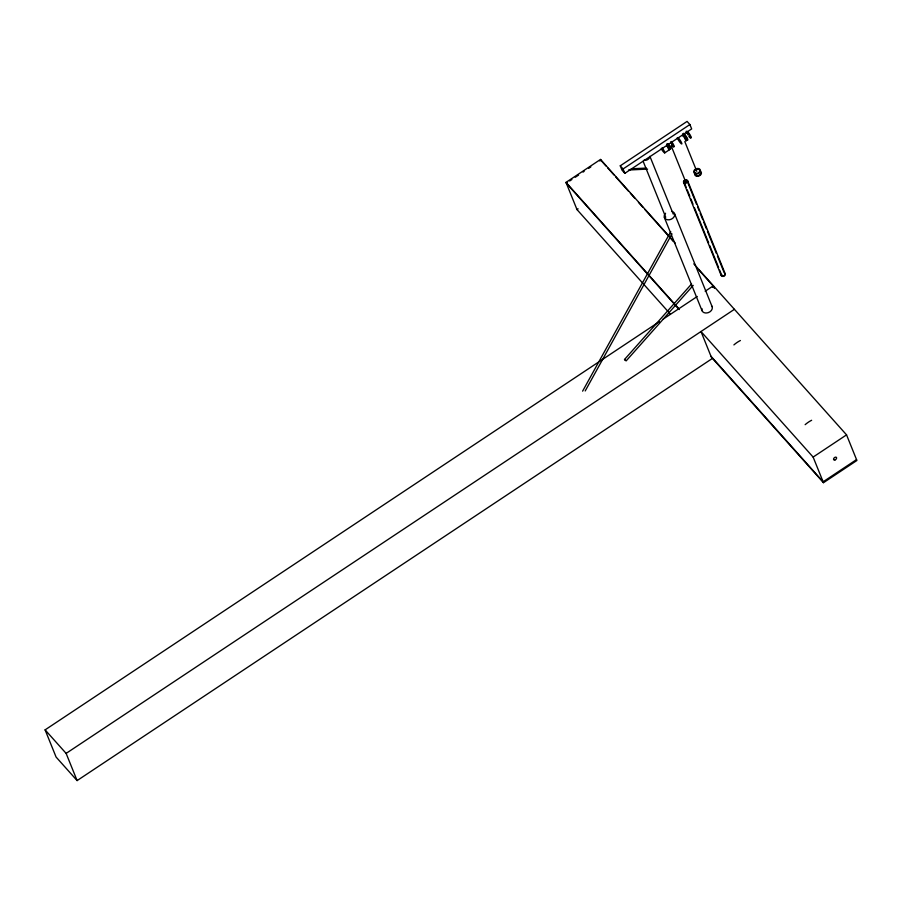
<?xml version="1.0" encoding="UTF-8"?>
<svg xmlns="http://www.w3.org/2000/svg" width="902" height="902" viewBox="0 0 902 902"><rect width="100%" height="100%" fill="white"/><g stroke="black" fill="none" stroke-linecap="round" stroke-linejoin="round"><path stroke-width="1.35" d="M649.767 156.339L649.677 157.185A4.07 3.078 -22 0 1 644.953 160.319L643.983 160.184M668.45 148.785L666.961 145.729M685.509 139.878L684.02 136.822L682.51 135.762M582.613 391.152L670.761 231.622M585.206 390.949L672.001 233.877M693.21 285.393L626.157 360.879L625.312 360.36L624.522 359.47L691.575 283.972M670.254 313.986L576.987 209.568L566.005 182.384L600.529 159.44L675.136 242.965M567.448 182.463L566.343 183.219L679.195 309.555M569.681 180.986L571.902 179.498M575.25 177.277L578.588 175.067M583.042 172.102L584.158 171.357M588.611 168.403L590.844 166.915M599.751 160.996L600.867 160.263L600.529 159.44M620.26 165.81L687.087 121.409L689.895 124.544L691.665 128.918L624.827 173.331L622.03 170.185L620.26 165.81L623.068 168.956L624.827 173.331M623.068 168.956L689.895 124.544M576.987 209.568L578.103 208.836M664.684 152.9L669.149 149.935M712.569 358.32L77.11 780.591L56.082 757.049L45.1 729.865L659.441 321.608M662.959 319.274L697.269 296.476M705.172 291.222L713.381 285.776L714.429 288.358M712.591 287.332L713.707 286.599L698.994 270.115M77.11 780.591L66.128 753.395L734.408 309.318M846.55 434.865L856.9 460.494L823.481 482.694L813.13 457.077L846.55 434.865L693.796 263.846M856.539 459.592L823.12 481.792L710.979 356.245M624.522 359.47L625.571 360.18M631.265 168.809L646.26 168.076M628.502 170.027L647.591 169.091M686.839 138.863L684.167 134.375M669.78 147.781L668.055 144.207M689.545 136.732C691.135 137.003 686.614 130.711 687.11 133.214M672.486 145.639L671.009 142.245M685.892 138.637C688.7 140.103 681.574 131.218 684.336 136.506M666.973 143.711L669.611 147.917L668.833 147.545M600.867 160.263L606.009 166.013M607.779 167.998L613.991 174.954M615.581 176.736L628.514 191.224M630.363 193.287L634.985 198.463M638.458 202.352L643.081 207.516M644.93 209.591L673.343 241.409M813.13 457.077L700.989 331.519L711.34 357.136L823.481 482.694M566.005 182.384L678.845 308.721M45.1 729.865L66.128 753.395M687.674 134.285L688.046 134.883M666.961 144.839L667.277 145.414M684.798 141.58L696.806 171.312M687.583 180.659L725.253 273.892M687.076 180.874L696.491 204.179M697.528 206.772L699.106 210.651M700.144 213.244L702.759 219.716M703.808 222.309L706.424 228.781M707.472 231.374L716.368 253.383M717.417 255.976L724.216 272.81M671.032 145.493L685.948 182.418M684.077 182.091L686.174 187.266M687.223 189.86L689.838 196.332M690.887 198.925L692.973 204.1M694.54 207.99L708.668 242.942M709.716 245.536L718.612 267.544M719.649 270.138L721.747 275.313M683.569 182.305L721.228 275.527M674.459 213.47L712.118 306.669M650.116 156.858L673.275 214.157M643.103 161.221L665.732 217.235M664.402 217.562L702.06 310.762M700.335 171.166A3.495 2.638 -22 0 1 700.707 174.774A3.495 2.638 -22 0 1 696.197 176.104A3.495 2.638 -22 0 1 695.036 172.733M700.595 173.59A2.717 2.052 -22 0 1 700.358 174.154M699.963 174.661A2.717 2.052 -22 0 1 699.433 175.101M698.813 175.428A2.717 2.052 -22 0 1 696.243 175.371M695.803 175.011A2.717 2.052 -22 0 1 695.521 174.548M724.678 273.238A2.176 1.646 -22 0 1 723.866 276.226A2.176 1.646 -22 0 1 721.194 274.659M724.734 274.095A1.612 1.218 -22 0 1 724.768 274.749M724.081 275.64A1.612 1.218 -22 0 1 721.713 274.67M686.681 133.022A4.07 0.699 56.4 0 1 687.279 131.996A4.07 0.699 56.4 0 1 690.639 137.217A4.07 0.699 56.4 0 1 688.88 136.439M678.045 137.578A4.07 0.699 56.4 0 1 681.562 142.708A4.07 0.699 56.4 0 1 680.367 142.832A4.07 0.699 56.4 0 1 677.267 137.656M682.498 134.624A4.07 0.699 56.4 0 1 685.779 139.246A4.07 0.699 56.4 0 1 685.52 140.611M683.209 133.552A4.07 0.699 56.4 0 1 686.896 138.513A4.07 0.699 56.4 0 1 686.118 139.348M683.795 136.078A4.07 0.699 56.4 0 1 682.837 133.958M687.392 131.365A4.07 0.699 56.4 0 1 690.853 136.371A4.07 0.699 56.4 0 1 689.895 136.833M683.592 133.304A4.07 0.699 56.4 0 1 687.065 137.848A4.07 0.699 56.4 0 1 687.008 139.618M805.148 424.673A20.363 12.865 -41.8 0 1 811.642 420.276M733.901 344.914A20.363 12.865 -41.8 0 1 740.395 340.516M670.975 141.794A4.07 0.699 56.4 0 1 673.681 146.485A4.07 0.699 56.4 0 1 671.821 145.346M662.079 147.702A4.07 0.699 56.4 0 1 664.774 152.855A4.07 0.699 56.4 0 1 661.177 148.683M666.533 144.748A4.07 0.699 56.4 0 1 669.058 148.875A4.07 0.699 56.4 0 1 668.461 149.518M667.649 144.004A4.07 0.699 56.4 0 1 670.276 148.447A4.07 0.699 56.4 0 1 669.058 148.255M671.426 141.49A4.07 0.699 56.4 0 1 674.053 145.932A4.07 0.699 56.4 0 1 672.847 145.741M668.021 143.756A4.07 0.699 56.4 0 1 670.547 147.883A4.07 0.699 56.4 0 1 669.949 148.526M711.543 305.755A5.435 4.104 -22 0 1 707.969 312.746A5.435 4.104 -22 0 1 701.948 308.585M671.889 211.384A5.435 4.104 -22 0 1 673.862 217.111A5.435 4.104 -22 0 1 666.206 219.378A5.435 4.104 -22 0 1 665.575 213.255M684.843 182.711A1.612 1.218 -22 0 0 687.144 181.189A1.612 1.218 -22 0 0 684.742 180.547A1.612 1.218 -22 0 0 684.843 182.711M695.521 173.894A3.495 2.638 -22 0 0 700.482 170.591A3.495 2.638 -22 0 0 695.295 169.215A3.495 2.638 -22 0 0 695.521 173.894M695.87 173.297A2.717 2.052 -22 0 0 699.738 170.737A2.717 2.052 -22 0 0 695.701 169.666A2.717 2.052 -22 0 0 695.87 173.297M684.595 183.14A2.176 1.646 -22 0 0 687.685 181.088A2.176 1.646 -22 0 0 684.449 180.231A2.176 1.646 -22 0 0 684.595 183.14M835.038 459.919A1.781 1.127 -41.8 0 0 836.413 457.415A1.781 1.127 -41.8 0 0 833.764 458.442A1.781 1.127 -41.8 0 0 835.038 459.919"/></g></svg>
